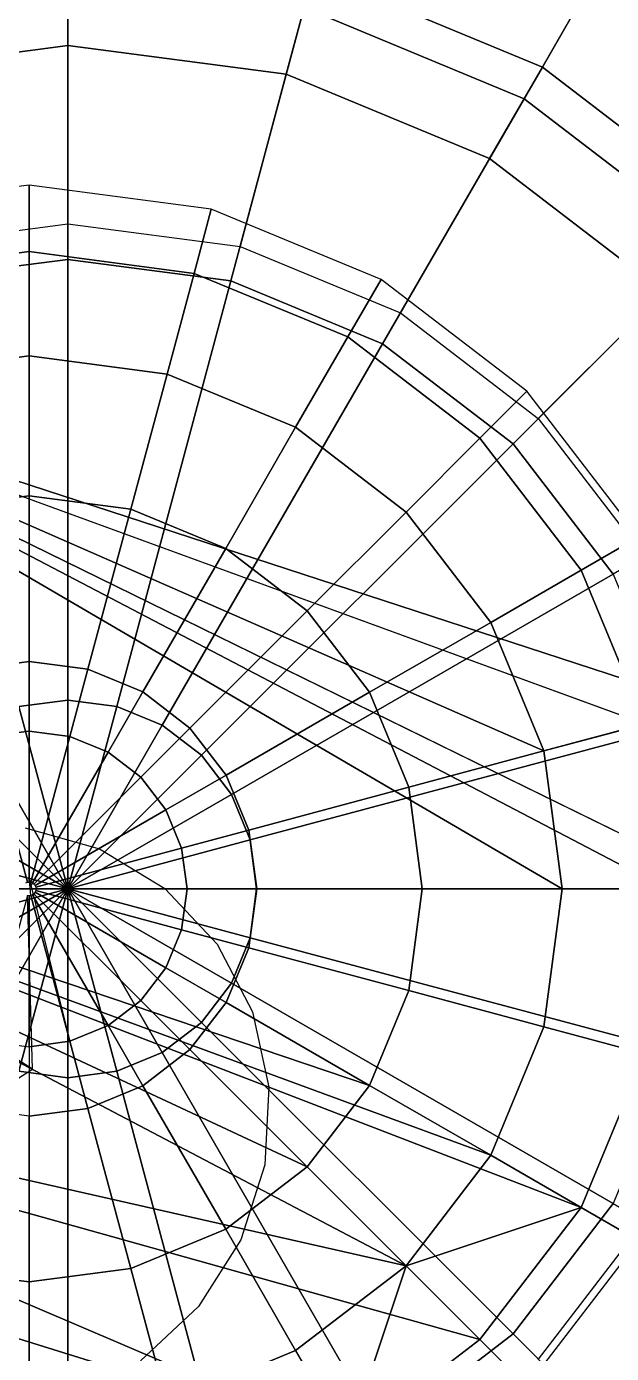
# Model space of a CAD drawing. Header units: metres. Extents: x 0 to 0.292, y 0 to 0.484.
# Drawn here: x 0.13181 to 0.13759, y 0.32272 to 0.33581 of the extents above; entities that cross this region are included whole.
import ezdxf

# ---------------------------------------------------------------- set-up
doc = ezdxf.new("R2010")
doc.units = ezdxf.units.M

msp = doc.modelspace()

# ---------------------------------------------------------------- linework, layer by layer
at = {"layer": '[0020_Red]'}
for p in [(0.131872286918972, 0.327360204307243, 0.210607097084349), (0.131771056361919, 0.327306152223634, 0.21060709708435)]:
    msp.add_line(p, (0.131838493869893, 0.327301673029297, 0.210375738382202), dxfattribs=at)
for points, invisible_edges in [([(0.130210378971728, 0.333377880549812, 0.184547000015061), (0.131838493869892, 0.334249289752247, 0.181316286392855), (0.13004031834392, 0.334012555453153, 0.181316286392855)], 1), ([(0.131838493869892, 0.334249289752247, 0.181316286392855), (0.130210378971728, 0.333377880549812, 0.184547000015061), (0.131838493869893, 0.333592225942514, 0.184547000015061)], 1), ([(0.131838493869893, 0.333592225942514, 0.184547000015061), (0.133636669395868, 0.334012555453152, 0.181316286392855), (0.131838493869892, 0.334249289752247, 0.181316286392855)], 1), ([(0.133636669395868, 0.334012555453152, 0.181316286392855), (0.131838493869893, 0.333592225942514, 0.184547000015061), (0.13346660876806, 0.333377880549811, 0.184547000015061)], 1), ([(0.13346660876806, 0.333377880549811, 0.184547000015061), (0.13531230223137, 0.333318485607129, 0.181316286392855), (0.133636669395868, 0.334012555453152, 0.181316286392855)], 1), ([(0.130476874550157, 0.332383305511122, 0.188460132296929), (0.131838493869893, 0.333592225942514, 0.184547000015061), (0.130210378971728, 0.333377880549812, 0.184547000015061)], 1), ([(0.131838493869893, 0.333592225942514, 0.184547000015061), (0.130476874550157, 0.332383305511122, 0.188460132296929), (0.131838493869895, 0.332562566095329, 0.188460132296929)], 1), ([(0.131838493869895, 0.332562566095329, 0.188460132296929), (0.13346660876806, 0.333377880549811, 0.184547000015061), (0.131838493869893, 0.333592225942514, 0.184547000015061)], 1), ([(0.13346660876806, 0.333377880549811, 0.184547000015061), (0.131838493869895, 0.332562566095329, 0.188460132296929), (0.133200113189631, 0.332383305511121, 0.188460132296929)], 1), ([(0.133200113189631, 0.332383305511121, 0.188460132296929), (0.134983770326501, 0.332749451655994, 0.184547000015061), (0.13346660876806, 0.333377880549811, 0.184547000015061)], 1), ([(0.13531230223137, 0.333318485607129, 0.181316286392855), (0.13346660876806, 0.333377880549811, 0.184547000015061), (0.134983770326501, 0.332749451655994, 0.184547000015061)], 1), ([(0.134983770326501, 0.332749451655994, 0.184547000015061), (0.136751200767777, 0.33221437992718, 0.181316286392855), (0.13531230223137, 0.333318485607129, 0.181316286392855)], 1), ([(0.134983770326501, 0.332749451655994, 0.184547000015061), (0.133200113189631, 0.332383305511121, 0.188460132296929), (0.13446894040291, 0.331857740071073, 0.188460132296929)], 1), ([(0.13446894040291, 0.331857740071073, 0.188460132296929), (0.136286586492244, 0.331749765651644, 0.184547000015061), (0.134983770326501, 0.332749451655994, 0.184547000015061)], 1), ([(0.136751200767777, 0.33221437992718, 0.181316286392855), (0.134983770326501, 0.332749451655994, 0.184547000015061), (0.136286586492244, 0.331749765651644, 0.184547000015061)], 1), ([(0.13083415016735, 0.33104993475545, 0.195424700485694), (0.131838493869895, 0.332562566095329, 0.188460132296929), (0.130476874550157, 0.332383305511122, 0.188460132296929)], 1), ([(0.131838493869895, 0.332562566095329, 0.188460132296929), (0.13083415016735, 0.33104993475545, 0.195424700485694), (0.131838493869893, 0.331182159112326, 0.195424700485694)], 1), ([(0.131838493869893, 0.331182159112326, 0.195424700485694), (0.133200113189631, 0.332383305511121, 0.188460132296929), (0.131838493869895, 0.332562566095329, 0.188460132296929)], 1), ([(0.138786110592846, 0.327301673029292, 0.181316286392855), (0.138518261637245, 0.329109481731198, 0.181321078492139), (0.128295292328969, 0.332444112999612, 0.184547000015061)], 1), ([(0.138518261637245, 0.329109481731198, 0.181321078492139), (0.13791470139041, 0.328929787927459, 0.184547000015061), (0.128295292328969, 0.332444112999612, 0.184547000015061)], 1), ([(0.133200113189631, 0.332383305511121, 0.188460132296929), (0.131838493869893, 0.331182159112326, 0.195424700485694), (0.132842837572436, 0.33104993475545, 0.195424700485694)], 1), ([(0.132842837572436, 0.33104993475545, 0.195424700485694), (0.13446894040291, 0.331857740071073, 0.188460132296929), (0.133200113189631, 0.332383305511121, 0.188460132296929)], 1), ([(0.136286586492244, 0.331749765651644, 0.184547000015061), (0.137855306447729, 0.330775481390768, 0.181316286392855), (0.136751200767777, 0.33221437992718, 0.181316286392855)], 1), ([(0.13446894040291, 0.331857740071073, 0.188460132296929), (0.132842837572436, 0.33104993475545, 0.195424700485694), (0.133778736911409, 0.330662272556231, 0.195424700485694)], 1), ([(0.133778736911409, 0.330662272556231, 0.195424700485694), (0.135558507031983, 0.331021686191385, 0.18846013229693), (0.13446894040291, 0.331857740071073, 0.188460132296929)], 1), ([(0.136286586492244, 0.331749765651644, 0.184547000015061), (0.13446894040291, 0.331857740071073, 0.188460132296929), (0.135558507031983, 0.331021686191385, 0.18846013229693)], 1), ([(0.135558507031983, 0.331021686191385, 0.18846013229693), (0.137286272496592, 0.330446949485902, 0.184547000015061), (0.136286586492244, 0.331749765651644, 0.184547000015061)], 1), ([(0.137855306447729, 0.330775481390768, 0.181316286392855), (0.136286586492244, 0.331749765651644, 0.184547000015061), (0.137286272496592, 0.330446949485902, 0.184547000015061)], 1), ([(0.131257691268001, 0.329469257848727, 0.201603571200644), (0.131838493869893, 0.331182159112326, 0.195424700485694), (0.13083415016735, 0.33104993475545, 0.195424700485694)], 1), ([(0.131838493869893, 0.331182159112326, 0.195424700485694), (0.131257691268001, 0.329469257848727, 0.201603571200644), (0.131838493869893, 0.329545721961871, 0.201603571200644)], 1), ([(0.131838493869893, 0.329545721961871, 0.201603571200644), (0.132842837572436, 0.33104993475545, 0.195424700485694), (0.131838493869893, 0.331182159112326, 0.195424700485694)], 1), ([(0.132842837572436, 0.33104993475545, 0.195424700485694), (0.131838493869893, 0.329545721961871, 0.201603571200644), (0.132419296471787, 0.329469257848727, 0.201603571200644)], 1), ([(0.132419296471787, 0.329469257848727, 0.201603571200644), (0.133778736911409, 0.330662272556231, 0.195424700485694), (0.132842837572436, 0.33104993475545, 0.195424700485694)], 1), ([(0.135558507031983, 0.331021686191385, 0.18846013229693), (0.133778736911409, 0.330662272556231, 0.195424700485694), (0.134582411893503, 0.330045591052906, 0.195424700485694)], 1), ([(0.134582411893503, 0.330045591052906, 0.195424700485694), (0.136394560911673, 0.32993211956231, 0.18846013229693), (0.135558507031983, 0.331021686191385, 0.18846013229693)], 1), ([(0.137286272496592, 0.330446949485902, 0.184547000015061), (0.135558507031983, 0.331021686191385, 0.18846013229693), (0.136394560911673, 0.32993211956231, 0.18846013229693)], 1), ([(0.137286272496592, 0.330446949485902, 0.184547000015061), (0.138549376293749, 0.329099848555266, 0.181316286392855), (0.137855306447729, 0.330775481390768, 0.181316286392855)], 1), ([(0.133778736911409, 0.330662272556231, 0.195424700485694), (0.132419296471787, 0.329469257848727, 0.201603571200644), (0.132960518336182, 0.329245076412241, 0.201603571200644)], 1), ([(0.132960518336182, 0.329245076412241, 0.201603571200644), (0.134582411893503, 0.330045591052906, 0.195424700485694), (0.133778736911409, 0.330662272556231, 0.195424700485694)], 1), ([(0.136394560911673, 0.32993211956231, 0.18846013229693), (0.13791470139041, 0.328929787927459, 0.184547000015061), (0.137286272496592, 0.330446949485902, 0.184547000015061)], 1), ([(0.138549376293749, 0.329099848555266, 0.181316286392855), (0.137286272496592, 0.330446949485902, 0.184547000015061), (0.13791470139041, 0.328929787927459, 0.184547000015061)], 1), ([(0.134582411893503, 0.330045591052906, 0.195424700485694), (0.132960518336182, 0.329245076412241, 0.201603571200644), (0.133425276087431, 0.328888455246835, 0.201603571200645)], 1), ([(0.133425276087431, 0.328888455246835, 0.201603571200645), (0.135199093396831, 0.329241916070808, 0.195424700485694), (0.134582411893503, 0.330045591052906, 0.195424700485694)], 1), ([(0.136394560911673, 0.32993211956231, 0.18846013229693), (0.134582411893503, 0.330045591052906, 0.195424700485694), (0.135199093396831, 0.329241916070808, 0.195424700485694)], 1), ([(0.135199093396831, 0.329241916070808, 0.195424700485694), (0.136920126351721, 0.32866329234903, 0.18846013229693), (0.136394560911673, 0.32993211956231, 0.18846013229693)], 1), ([(0.13791470139041, 0.328929787927459, 0.184547000015061), (0.136394560911673, 0.32993211956231, 0.18846013229693), (0.136920126351721, 0.32866329234903, 0.18846013229693)], 1), ([(0.131435214058182, 0.328806733776271, 0.210847154237657), (0.131838493869893, 0.329545721961871, 0.201603571200644), (0.131257691268001, 0.329469257848727, 0.201603571200644)], 1), ([(0.131838493869893, 0.329545721961871, 0.201603571200644), (0.131435214058182, 0.328806733776271, 0.210847154237657), (0.131838493869893, 0.328859826570709, 0.210847154237657)], 1), ([(0.131838493869893, 0.328859826570709, 0.210847154237657), (0.132419296471787, 0.329469257848727, 0.201603571200644), (0.131838493869893, 0.329545721961871, 0.201603571200644)], 1), ([(0.132419296471787, 0.329469257848727, 0.201603571200644), (0.131838493869893, 0.328859826570709, 0.210847154237657), (0.132241773681606, 0.328806733776271, 0.210847154237657)], 1), ([(0.132241773681606, 0.328806733776271, 0.210847154237657), (0.132960518336182, 0.329245076412241, 0.201603571200644), (0.132419296471787, 0.329469257848727, 0.201603571200644)], 1), ([(0.132960518336182, 0.329245076412241, 0.201603571200644), (0.132241773681606, 0.328806733776271, 0.210847154237657), (0.1326175706406, 0.328651073579157, 0.210847154237657)], 1), ([(0.1326175706406, 0.328651073579157, 0.210847154237657), (0.133425276087431, 0.328888455246835, 0.201603571200645), (0.132960518336182, 0.329245076412241, 0.201603571200644)], 1), ([(0.135199093396831, 0.329241916070808, 0.195424700485694), (0.133425276087431, 0.328888455246835, 0.201603571200645), (0.13378189725284, 0.328423697495581, 0.201603571200645)], 1), ([(0.13378189725284, 0.328423697495581, 0.201603571200645), (0.135586755596049, 0.328306016731837, 0.195424700485694), (0.135199093396831, 0.329241916070808, 0.195424700485694)], 1), ([(0.136920126351721, 0.32866329234903, 0.18846013229693), (0.135199093396831, 0.329241916070808, 0.195424700485694), (0.135586755596049, 0.328306016731837, 0.195424700485694)], 1), ([(0.137099386935927, 0.327301673029292, 0.18846013229693), (0.13791470139041, 0.328929787927459, 0.184547000015061), (0.136920126351721, 0.32866329234903, 0.18846013229693)], 1), ([(0.13791470139041, 0.328929787927459, 0.184547000015061), (0.137099386935927, 0.327301673029292, 0.18846013229693), (0.138129046783115, 0.327301673029291, 0.184547000015061)], 1), ([(0.131821001300506, 0.327366956187005, 0.210607097084349), (0.131838493869893, 0.328859826570709, 0.210847154237657), (0.131435214058182, 0.328806733776271, 0.210847154237657)], 1), ([(0.131435214058182, 0.328806733776271, 0.210847154237657), (0.131804700820817, 0.327360204307245, 0.210607097084349), (0.131821001300506, 0.327366956187005, 0.210607097084349)], 1), ([(0.131838493869893, 0.328859826570709, 0.210847154237657), (0.131821001300506, 0.327366956187005, 0.210607097084349), (0.131838493869893, 0.327369259127453, 0.210607097084349)], 1), ([(0.131855986439281, 0.327366956187005, 0.210607097084349), (0.131838493869893, 0.328859826570709, 0.210847154237657), (0.131838493869893, 0.327369259127453, 0.210607097084349)], 1), ([(0.131838493869893, 0.328859826570709, 0.210847154237657), (0.131855986439281, 0.327366956187005, 0.210607097084349), (0.132241773681606, 0.328806733776271, 0.210847154237657)], 1), ([(0.131872286918972, 0.327360204307243, 0.210607097084349), (0.132241773681606, 0.328806733776271, 0.210847154237657), (0.131855986439281, 0.327366956187005, 0.210607097084349)], 1), ([(0.132241773681606, 0.328806733776271, 0.210847154237657), (0.131872286918972, 0.327360204307243, 0.210607097084349), (0.1326175706406, 0.328651073579157, 0.210847154237657)], 1), ([(0.133425276087431, 0.328888455246835, 0.201603571200645), (0.1326175706406, 0.328651073579157, 0.210847154237657), (0.132940274805155, 0.32840345396456, 0.210847154237658)], 1), ([(0.132940274805155, 0.32840345396456, 0.210847154237658), (0.13378189725284, 0.328423697495581, 0.201603571200645), (0.133425276087431, 0.328888455246835, 0.201603571200645)], 1), ([(0.135718979952925, 0.327301673029293, 0.195424700485694), (0.136920126351721, 0.32866329234903, 0.18846013229693), (0.135586755596049, 0.328306016731837, 0.195424700485694)], 1), ([(0.136920126351721, 0.32866329234903, 0.18846013229693), (0.135718979952925, 0.327301673029293, 0.195424700485694), (0.137099386935927, 0.327301673029292, 0.18846013229693)], 1), ([(0.131886284458216, 0.327349463617617, 0.210607097084349), (0.1326175706406, 0.328651073579157, 0.210847154237657), (0.131872286918972, 0.327360204307243, 0.210607097084349)], 1), ([(0.1326175706406, 0.328651073579157, 0.210847154237657), (0.131886284458216, 0.327349463617617, 0.210607097084349), (0.132940274805155, 0.32840345396456, 0.210847154237658)], 1), ([(0.131897025147843, 0.327335466078372, 0.210607097084349), (0.132940274805155, 0.32840345396456, 0.210847154237658), (0.131886284458216, 0.327349463617617, 0.210607097084349)], 1), ([(0.132940274805155, 0.32840345396456, 0.210847154237658), (0.131897025147843, 0.327335466078372, 0.210607097084349), (0.133187894419755, 0.328080749800001, 0.210847154237658)], 1), ([(0.13378189725284, 0.328423697495581, 0.201603571200645), (0.132940274805155, 0.32840345396456, 0.210847154237658), (0.133187894419755, 0.328080749800001, 0.210847154237658)], 1), ([(0.133187894419755, 0.328080749800001, 0.210847154237658), (0.134006078689326, 0.327882475631187, 0.201603571200645), (0.13378189725284, 0.328423697495581, 0.201603571200645)], 1), ([(0.135586755596049, 0.328306016731837, 0.195424700485694), (0.13378189725284, 0.328423697495581, 0.201603571200645), (0.134006078689326, 0.327882475631187, 0.201603571200645)], 1), ([(0.134082542802464, 0.327301673029305, 0.201603571200644), (0.135586755596049, 0.328306016731837, 0.195424700485694), (0.134006078689326, 0.327882475631187, 0.201603571200645)], 1), ([(0.135586755596049, 0.328306016731837, 0.195424700485694), (0.134082542802464, 0.327301673029305, 0.201603571200644), (0.135718979952925, 0.327301673029293, 0.195424700485694)], 1), ([(0.131903777027603, 0.327319165598683, 0.210607097084349), (0.133187894419755, 0.328080749800001, 0.210847154237658), (0.131897025147843, 0.327335466078372, 0.210607097084349)], 1), ([(0.133187894419755, 0.328080749800001, 0.210847154237658), (0.131903777027603, 0.327319165598683, 0.210607097084349), (0.13334355461687, 0.327704952841006, 0.210847154237658)], 1), ([(0.134006078689326, 0.327882475631187, 0.201603571200645), (0.133187894419755, 0.328080749800001, 0.210847154237658), (0.13334355461687, 0.327704952841006, 0.210847154237658)], 1), ([(0.13334355461687, 0.327704952841006, 0.210847154237658), (0.134082542802464, 0.327301673029305, 0.201603571200644), (0.134006078689326, 0.327882475631187, 0.201603571200645)], 1), ([(0.131906079968047, 0.327301673029299, 0.210607097084349), (0.13334355461687, 0.327704952841006, 0.210847154237658), (0.131903777027603, 0.327319165598683, 0.210607097084349)], 1), ([(0.13334355461687, 0.327704952841006, 0.210847154237658), (0.131906079968047, 0.327301673029299, 0.210607097084349), (0.133396647411299, 0.3273016730293, 0.210847154237657)], 1), ([(0.134082542802464, 0.327301673029305, 0.201603571200644), (0.13334355461687, 0.327704952841006, 0.210847154237658), (0.133396647411299, 0.3273016730293, 0.210847154237657)], 1), ([(0.131838493869889, 0.325743519487887, 0.210847154237658), (0.131821001300506, 0.327236389871584, 0.21060709708435), (0.13143521405818, 0.32579661228232, 0.210847154237658)], 1), ([(0.131821001300506, 0.327236389871584, 0.21060709708435), (0.131838493869889, 0.325743519487887, 0.210847154237658), (0.131838493869889, 0.327234086931144, 0.210607097084349)], 1), ([(0.131838493869889, 0.327234086931144, 0.210607097084349), (0.132241773681605, 0.325796612282319, 0.210847154237658), (0.131855986439279, 0.327236389871583, 0.21060709708435)], 1), ([(0.132241773681605, 0.325796612282319, 0.210847154237658), (0.131838493869889, 0.327234086931144, 0.210607097084349), (0.131838493869889, 0.325743519487887, 0.210847154237658)], 1), ([(0.132241773681605, 0.325796612282319, 0.210847154237658), (0.131872286918965, 0.327243141751358, 0.210607097084349), (0.131855986439279, 0.327236389871583, 0.21060709708435)], 1), ([(0.132617570640596, 0.325952272479438, 0.210847154237657), (0.131886284458211, 0.327253882440975, 0.210607097084349), (0.131872286918965, 0.327243141751358, 0.210607097084349)], 1), ([(0.131872286918965, 0.327243141751358, 0.210607097084349), (0.132241773681605, 0.325796612282319, 0.210847154237658), (0.132617570640596, 0.325952272479438, 0.210847154237657)], 1), ([(0.132940274805152, 0.326199892094035, 0.210847154237657), (0.131897025147837, 0.32726787998022, 0.210607097084349), (0.131886284458211, 0.327253882440975, 0.210607097084349)], 1), ([(0.131886284458211, 0.327253882440975, 0.210607097084349), (0.132617570640596, 0.325952272479438, 0.210847154237657), (0.132940274805152, 0.326199892094035, 0.210847154237657)], 1), ([(0.13318789441975, 0.326522596258589, 0.210847154237657), (0.131903777027598, 0.327284180459913, 0.210607097084349), (0.131897025147837, 0.32726787998022, 0.210607097084349)], 1), ([(0.131897025147837, 0.32726787998022, 0.210607097084349), (0.132940274805152, 0.326199892094035, 0.210847154237657), (0.13318789441975, 0.326522596258589, 0.210847154237657)], 1), ([(0.133343554616862, 0.326898393217595, 0.210847154237657), (0.131906079968047, 0.327301673029299, 0.210607097084349), (0.131903777027598, 0.327284180459913, 0.210607097084349)], 1), ([(0.131903777027598, 0.327284180459913, 0.210607097084349), (0.13318789441975, 0.326522596258589, 0.210847154237657), (0.133343554616862, 0.326898393217595, 0.210847154237657)], 1), ([(0.131906079968047, 0.327301673029299, 0.210607097084349), (0.133343554616862, 0.326898393217595, 0.210847154237657), (0.133396647411299, 0.3273016730293, 0.210847154237657)], 1), ([(0.134082542802464, 0.327301673029305, 0.201603571200644), (0.133343554616862, 0.326898393217595, 0.210847154237657), (0.134006078689327, 0.3267208704274, 0.201603571200645)], 1), ([(0.133343554616862, 0.326898393217595, 0.210847154237657), (0.134082542802464, 0.327301673029305, 0.201603571200644), (0.133396647411299, 0.3273016730293, 0.210847154237657)], 1), ([(0.135718979952925, 0.327301673029293, 0.195424700485694), (0.134006078689327, 0.3267208704274, 0.201603571200645), (0.135586755596048, 0.326297329326749, 0.195424700485694)], 1), ([(0.134006078689327, 0.3267208704274, 0.201603571200645), (0.135718979952925, 0.327301673029293, 0.195424700485694), (0.134082542802464, 0.327301673029305, 0.201603571200644)], 1), ([(0.137099386935927, 0.327301673029292, 0.18846013229693), (0.135586755596048, 0.326297329326749, 0.195424700485694), (0.136920126351721, 0.325940053709555, 0.18846013229693)], 1), ([(0.135586755596048, 0.326297329326749, 0.195424700485694), (0.137099386935927, 0.327301673029292, 0.18846013229693), (0.135718979952925, 0.327301673029293, 0.195424700485694)], 1), ([(0.138129046783115, 0.327301673029291, 0.184547000015061), (0.136920126351721, 0.325940053709555, 0.18846013229693), (0.13791470139041, 0.325673558131126, 0.184547000015061)], 1), ([(0.136920126351721, 0.325940053709555, 0.18846013229693), (0.138129046783115, 0.327301673029291, 0.184547000015061), (0.137099386935927, 0.327301673029292, 0.18846013229693)], 1), ([(0.13318789441975, 0.326522596258589, 0.210847154237657), (0.134006078689327, 0.3267208704274, 0.201603571200645), (0.133343554616862, 0.326898393217595, 0.210847154237657)], 1), ([(0.134006078689327, 0.3267208704274, 0.201603571200645), (0.13318789441975, 0.326522596258589, 0.210847154237657), (0.13378189725284, 0.326179648563003, 0.201603571200645)], 1), ([(0.13378189725284, 0.326179648563003, 0.201603571200645), (0.135586755596048, 0.326297329326749, 0.195424700485694), (0.134006078689327, 0.3267208704274, 0.201603571200645)], 1), ([(0.132940274805152, 0.326199892094035, 0.210847154237657), (0.13378189725284, 0.326179648563003, 0.201603571200645), (0.13318789441975, 0.326522596258589, 0.210847154237657)], 1), ([(0.135586755596048, 0.326297329326749, 0.195424700485694), (0.13378189725284, 0.326179648563003, 0.201603571200645), (0.135199093396829, 0.325361429987777, 0.195424700485694)], 1), ([(0.135199093396829, 0.325361429987777, 0.195424700485694), (0.136920126351721, 0.325940053709555, 0.18846013229693), (0.135586755596048, 0.326297329326749, 0.195424700485694)], 1), ([(0.132960518336185, 0.325358269646347, 0.201603571200645), (0.132940274805152, 0.326199892094035, 0.210847154237657), (0.132617570640596, 0.325952272479438, 0.210847154237657)], 1), ([(0.132940274805152, 0.326199892094035, 0.210847154237657), (0.132960518336185, 0.325358269646347, 0.201603571200645), (0.133425276087435, 0.325714890811755, 0.201603571200645)], 1), ([(0.13378189725284, 0.326179648563003, 0.201603571200645), (0.132940274805152, 0.326199892094035, 0.210847154237657), (0.133425276087435, 0.325714890811755, 0.201603571200645)], 1), ([(0.133425276087435, 0.325714890811755, 0.201603571200645), (0.135199093396829, 0.325361429987777, 0.195424700485694), (0.13378189725284, 0.326179648563003, 0.201603571200645)], 1), ([(0.132241773681605, 0.325796612282319, 0.210847154237658), (0.132960518336185, 0.325358269646347, 0.201603571200645), (0.132617570640596, 0.325952272479438, 0.210847154237657)], 1), ([(0.136920126351721, 0.325940053709555, 0.18846013229693), (0.135199093396829, 0.325361429987777, 0.195424700485694), (0.136394560911673, 0.324671226496275, 0.18846013229693)], 1), ([(0.136394560911673, 0.324671226496275, 0.18846013229693), (0.13791470139041, 0.325673558131126, 0.184547000015061), (0.136920126351721, 0.325940053709555, 0.18846013229693)], 1), ([(0.132241773681605, 0.325796612282319, 0.210847154237658), (0.131838493869889, 0.32505762409672, 0.201603571200645), (0.132419296471778, 0.325134088209862, 0.201603571200645)], 1), ([(0.131838493869889, 0.32505762409672, 0.201603571200645), (0.132241773681605, 0.325796612282319, 0.210847154237658), (0.131838493869889, 0.325743519487887, 0.210847154237658)], 1), ([(0.132960518336185, 0.325358269646347, 0.201603571200645), (0.132241773681605, 0.325796612282319, 0.210847154237658), (0.132419296471778, 0.325134088209862, 0.201603571200645)], 1), ([(0.13377873691141, 0.323941073502358, 0.195424700485695), (0.133425276087435, 0.325714890811755, 0.201603571200645), (0.132960518336185, 0.325358269646347, 0.201603571200645)], 1), ([(0.133425276087435, 0.325714890811755, 0.201603571200645), (0.13377873691141, 0.323941073502358, 0.195424700485695), (0.134582411893505, 0.324557755005684, 0.195424700485694)], 1), ([(0.135199093396829, 0.325361429987777, 0.195424700485694), (0.133425276087435, 0.325714890811755, 0.201603571200645), (0.134582411893505, 0.324557755005684, 0.195424700485694)], 1), ([(0.13791470139041, 0.325673558131126, 0.184547000015061), (0.136394560911673, 0.324671226496275, 0.18846013229693), (0.137286272496591, 0.324156396572682, 0.184547000015061)], 1), ([(0.137286272496591, 0.324156396572682, 0.184547000015061), (0.138549376293752, 0.32550349750332, 0.181316286392855), (0.13791470139041, 0.325673558131126, 0.184547000015061)], 1), ([(0.138549376293752, 0.32550349750332, 0.181316286392855), (0.137286272496591, 0.324156396572682, 0.184547000015061), (0.137855306447729, 0.323827864667815, 0.181316286392855)], 1), ([(0.132842837572436, 0.323553411303138, 0.195424700485695), (0.132960518336185, 0.325358269646347, 0.201603571200645), (0.132419296471778, 0.325134088209862, 0.201603571200645)], 1), ([(0.132960518336185, 0.325358269646347, 0.201603571200645), (0.132842837572436, 0.323553411303138, 0.195424700485695), (0.13377873691141, 0.323941073502358, 0.195424700485695)], 1), ([(0.134582411893505, 0.324557755005684, 0.195424700485694), (0.136394560911673, 0.324671226496275, 0.18846013229693), (0.135199093396829, 0.325361429987777, 0.195424700485694)], 1), ([(0.130834150167349, 0.323553411303138, 0.195424700485695), (0.131838493869889, 0.32505762409672, 0.201603571200645), (0.131257691268001, 0.325134088209864, 0.201603571200645)], 1), ([(0.131838493869889, 0.32505762409672, 0.201603571200645), (0.132842837572436, 0.323553411303138, 0.195424700485695), (0.132419296471778, 0.325134088209862, 0.201603571200645)], 1), ([(0.131838493869889, 0.32505762409672, 0.201603571200645), (0.130834150167349, 0.323553411303138, 0.195424700485695), (0.131838493869887, 0.323421186946274, 0.195424700485694)], 1), ([(0.132842837572436, 0.323553411303138, 0.195424700485695), (0.131838493869889, 0.32505762409672, 0.201603571200645), (0.131838493869887, 0.323421186946274, 0.195424700485694)], 1), ([(0.134985791400366, 0.321401342160039, 0.181316286392856), (0.134983770326504, 0.321853894402598, 0.184547000015062), (0.125412078139562, 0.324816734153757, 0.181316286392856)], 13), ([(0.125412078139562, 0.324816734153757, 0.181316286392856), (0.126341403408428, 0.32448520029679, 0.181316286392855), (0.134985791400366, 0.321401342160039, 0.181316286392856)], 12), ([(0.125412078139562, 0.324816734153757, 0.181316286392856), (0.133122726336242, 0.320854863832825, 0.181316286392856), (0.126418213868477, 0.324299763442405, 0.181316286392855)], 1), ([(0.133122726336242, 0.320854863832825, 0.181316286392856), (0.125412078139562, 0.324816734153757, 0.181316286392856), (0.134983770326504, 0.321853894402598, 0.184547000015062)], 13), ([(0.136394560911673, 0.324671226496275, 0.18846013229693), (0.134582411893505, 0.324557755005684, 0.195424700485694), (0.135558507031984, 0.323581659867204, 0.18846013229693)], 1), ([(0.134468940402913, 0.322745605987516, 0.18846013229693), (0.134582411893505, 0.324557755005684, 0.195424700485694), (0.13377873691141, 0.323941073502358, 0.195424700485695)], 1), ([(0.134582411893505, 0.324557755005684, 0.195424700485694), (0.134468940402913, 0.322745605987516, 0.18846013229693), (0.135558507031984, 0.323581659867204, 0.18846013229693)], 1), ([(0.136286586492244, 0.322853580406944, 0.184547000015061), (0.137855306447729, 0.323827864667815, 0.181316286392855), (0.137286272496591, 0.324156396572682, 0.184547000015061)], 1), ([(0.13320011318963, 0.322220040547465, 0.18846013229693), (0.13377873691141, 0.323941073502358, 0.195424700485695), (0.132842837572436, 0.323553411303138, 0.195424700485695)], 1), ([(0.13377873691141, 0.323941073502358, 0.195424700485695), (0.13320011318963, 0.322220040547465, 0.18846013229693), (0.134468940402913, 0.322745605987516, 0.18846013229693)], 1), ([(0.137855306447729, 0.323827864667815, 0.181316286392855), (0.136286586492244, 0.322853580406944, 0.184547000015061), (0.13675120076778, 0.322388966131408, 0.181316286392855)], 1), ([(0.130476874550157, 0.322220040547467, 0.18846013229693), (0.131838493869887, 0.323421186946274, 0.195424700485694), (0.130834150167349, 0.323553411303138, 0.195424700485695)], 1), ([(0.131838493869887, 0.323421186946274, 0.195424700485694), (0.13320011318963, 0.322220040547465, 0.18846013229693), (0.132842837572436, 0.323553411303138, 0.195424700485695)], 1), ([(0.131838493869887, 0.323421186946274, 0.195424700485694), (0.130476874550157, 0.322220040547467, 0.18846013229693), (0.131838493869893, 0.322040779963268, 0.18846013229693)], 1), ([(0.13320011318963, 0.322220040547465, 0.18846013229693), (0.131838493869887, 0.323421186946274, 0.195424700485694), (0.131838493869893, 0.322040779963268, 0.18846013229693)], 1), ([(0.135312302231371, 0.321284860451458, 0.181316286392856), (0.136286586492244, 0.322853580406944, 0.184547000015061), (0.134983770326504, 0.321853894402598, 0.184547000015062)], 1), ([(0.136286586492244, 0.322853580406944, 0.184547000015061), (0.135312302231371, 0.321284860451458, 0.181316286392856), (0.13675120076778, 0.322388966131408, 0.181316286392855)], 1), ([(0.133466608768058, 0.321225465508779, 0.184547000015062), (0.134468940402913, 0.322745605987516, 0.18846013229693), (0.13320011318963, 0.322220040547465, 0.18846013229693)], 1), ([(0.134468940402913, 0.322745605987516, 0.18846013229693), (0.133466608768058, 0.321225465508779, 0.184547000015062), (0.134983770326504, 0.321853894402598, 0.184547000015062)], 1)]:
    msp.add_3dface(points, dxfattribs=dict(at, invisible_edges=invisible_edges))
for points in [[(0.137099386935927, 0.327301673029292, 0.18846013229693), (0.138129046783115, 0.327301673029291, 0.184547000015061), (0.128295292328969, 0.332444112999612, 0.184547000015061)], [(0.137099386935927, 0.327301673029292, 0.18846013229693), (0.128295292328969, 0.332444112999612, 0.184547000015061), (0.136920126351721, 0.32866329234903, 0.18846013229693)], [(0.136920126351721, 0.32866329234903, 0.18846013229693), (0.128295292328969, 0.332444112999612, 0.184547000015061), (0.13791470139041, 0.328929787927459, 0.184547000015061)], [(0.138129046783115, 0.327301673029291, 0.184547000015061), (0.138786110592846, 0.327301673029292, 0.181316286392855), (0.128295292328969, 0.332444112999612, 0.184547000015061)], [(0.134582411893505, 0.324557755005684, 0.195424700485694), (0.135558507031984, 0.323581659867204, 0.18846013229693), (0.126700786347695, 0.32823736013057, 0.18846013229693)], [(0.135199093396829, 0.325361429987777, 0.195424700485694), (0.134582411893505, 0.324557755005684, 0.195424700485694), (0.126700786347695, 0.32823736013057, 0.18846013229693)], [(0.135199093396829, 0.325361429987777, 0.195424700485694), (0.126700786347695, 0.32823736013057, 0.18846013229693), (0.136394560911673, 0.324671226496275, 0.18846013229693)], [(0.135558507031984, 0.323581659867204, 0.18846013229693), (0.137286272496591, 0.324156396572682, 0.184547000015061), (0.126700786347695, 0.32823736013057, 0.18846013229693)], [(0.126700786347695, 0.32823736013057, 0.18846013229693), (0.137286272496591, 0.324156396572682, 0.184547000015061), (0.136394560911673, 0.324671226496275, 0.18846013229693)], [(0.13184076633513, 0.327388732484465, 0.210826907230328), (0.132241773681605, 0.325796612282319, 0.210847154237658), (0.131855986439279, 0.327236389871583, 0.21060709708435)], [(0.131821001300506, 0.327236389871584, 0.21060709708435), (0.13143521405818, 0.32579661228232, 0.210847154237658), (0.131871854373912, 0.325520949204713, 0.21407403628153)], [(0.135558507031984, 0.323581659867204, 0.18846013229693), (0.125745573919354, 0.325800501640204, 0.184547000015062), (0.136286586492244, 0.322853580406944, 0.184547000015061)], [(0.135558507031984, 0.323581659867204, 0.18846013229693), (0.134983770326504, 0.321853894402598, 0.184547000015062), (0.125745573919354, 0.325800501640204, 0.184547000015062)], [(0.136286586492244, 0.322853580406944, 0.184547000015061), (0.125745573919354, 0.325800501640204, 0.184547000015062), (0.134983770326504, 0.321853894402598, 0.184547000015062)], [(0.13143521405818, 0.32579661228232, 0.210847154237658), (0.131257691268001, 0.325134088209864, 0.201603571200645), (0.131871854373912, 0.325520949204713, 0.21407403628153)], [(0.136394560911673, 0.324671226496275, 0.18846013229693), (0.135558507031984, 0.323581659867204, 0.18846013229693), (0.137286272496591, 0.324156396572682, 0.184547000015061)], [(0.137286272496591, 0.324156396572682, 0.184547000015061), (0.135558507031984, 0.323581659867204, 0.18846013229693), (0.136286586492244, 0.322853580406944, 0.184547000015061)], [(0.134468940402913, 0.322745605987516, 0.18846013229693), (0.134983770326504, 0.321853894402598, 0.184547000015062), (0.135558507031984, 0.323581659867204, 0.18846013229693)], [(0.135558507031984, 0.323581659867204, 0.18846013229693), (0.134983770326504, 0.321853894402598, 0.184547000015062), (0.136286586492244, 0.322853580406944, 0.184547000015061)]]:
    msp.add_3dface(points, dxfattribs=at)
at = {"layer": '[0025_Coral]', "invisible_edges": 1}
for points in [[(0.134929690886592, 0.337412420613106, 0.207417111615209), (0.136723624131035, 0.33510127083796, 0.218264258952109), (0.134551500265976, 0.336000994002022, 0.218264258952109)], [(0.136723624131035, 0.33510127083796, 0.218264258952109), (0.134929690886592, 0.337412420613106, 0.207417111615209), (0.137454232306461, 0.336366721318222, 0.207417111615209)], [(0.130065655203812, 0.335343753743437, 0.185257072911529), (0.132220524236631, 0.336669632231991, 0.189526412027262), (0.129795917981231, 0.336350426762802, 0.189526412027262)], [(0.132220524236631, 0.336669632231991, 0.189526412027262), (0.130065655203812, 0.335343753743437, 0.185257072911529), (0.132220524236633, 0.335627447633582, 0.185257072911529)], [(0.132220524236633, 0.335627447633582, 0.185257072911529), (0.134645130492036, 0.336350426762801, 0.189526412027262), (0.132220524236631, 0.336669632231991, 0.189526412027262)], [(0.139786071279127, 0.334867220071792, 0.199486318371171), (0.137454232306461, 0.336366721318222, 0.207417111615209), (0.137570173853769, 0.336567537968862, 0.19948631837117)], [(0.139724969830901, 0.334806118623563, 0.194541081489696), (0.137570173853769, 0.336567537968862, 0.19948631837117), (0.137526968605386, 0.336492704283512, 0.194541081489695)], [(0.137570173853769, 0.336567537968862, 0.19948631837117), (0.139724969830901, 0.334806118623563, 0.194541081489696), (0.139786071279127, 0.334867220071792, 0.199486318371171)], [(0.137526968605386, 0.336492704283512, 0.194541081489695), (0.134645130492036, 0.336350426762801, 0.189526412027262), (0.136904503837981, 0.335414563680446, 0.189526412027262)], [(0.138844671714738, 0.3339258205074, 0.189526412027262), (0.137526968605386, 0.336492704283512, 0.194541081489695), (0.136904503837981, 0.335414563680446, 0.189526412027262)], [(0.137526968605386, 0.336492704283512, 0.194541081489695), (0.138844671714738, 0.3339258205074, 0.189526412027262), (0.139724969830901, 0.334806118623563, 0.194541081489696)], [(0.132220524236633, 0.333515903174507, 0.227914439164043), (0.129889548207291, 0.336000994002022, 0.218264258952109), (0.132220524236634, 0.336307872818101, 0.218264258952109)], [(0.134645130492036, 0.336350426762801, 0.189526412027262), (0.132220524236633, 0.335627447633582, 0.185257072911529), (0.134375393269455, 0.335343753743437, 0.185257072911529)], [(0.133828885348865, 0.333304158417059, 0.227914439164043), (0.132220524236634, 0.336307872818101, 0.218264258952109), (0.134551500265976, 0.336000994002022, 0.218264258952109)], [(0.132220524236634, 0.336307872818101, 0.218264258952109), (0.133828885348865, 0.333304158417059, 0.227914439164043), (0.132220524236633, 0.333515903174507, 0.227914439164043)], [(0.134375393269455, 0.335343753743437, 0.185257072911529), (0.136904503837981, 0.335414563680446, 0.189526412027262), (0.134645130492036, 0.336350426762801, 0.189526412027262)], [(0.139622105170486, 0.334703253963149, 0.207417111615209), (0.136723624131035, 0.33510127083796, 0.218264258952109), (0.137454232306461, 0.336366721318222, 0.207417111615209)], [(0.137454232306461, 0.336366721318222, 0.207417111615209), (0.139786071279127, 0.334867220071792, 0.199486318371171), (0.139622105170486, 0.334703253963149, 0.207417111615209)], [(0.129889548207291, 0.336000994002022, 0.218264258952109), (0.132220524236633, 0.333515903174507, 0.227914439164043), (0.130612163124402, 0.333304158417059, 0.227914439164043)], [(0.134551500265976, 0.336000994002022, 0.218264258952109), (0.135327639309238, 0.332683354200012, 0.227914439164043), (0.133828885348865, 0.333304158417059, 0.227914439164043)], [(0.135327639309238, 0.332683354200012, 0.227914439164043), (0.134551500265976, 0.336000994002022, 0.218264258952109), (0.136723624131035, 0.33510127083796, 0.218264258952109)], [(0.130521225445379, 0.333643542455493, 0.181316286392855), (0.132220524236633, 0.335627447633582, 0.185257072911529), (0.130065655203812, 0.335343753743437, 0.185257072911529)], [(0.132220524236633, 0.335627447633582, 0.185257072911529), (0.130521225445379, 0.333643542455493, 0.181316286392855), (0.132220524236631, 0.333867259385508, 0.181316286392855)], [(0.132220524236631, 0.333867259385508, 0.181316286392855), (0.134375393269455, 0.335343753743437, 0.185257072911529), (0.132220524236633, 0.335627447633582, 0.185257072911529)], [(0.134375393269455, 0.335343753743437, 0.185257072911529), (0.132220524236631, 0.333867259385508, 0.181316286392855), (0.133919823027885, 0.333643542455492, 0.181316286392855)], [(0.133919823027885, 0.333643542455492, 0.181316286392855), (0.136383411538777, 0.33451200534279, 0.185257072911529), (0.134375393269455, 0.335343753743437, 0.185257072911529)], [(0.136904503837981, 0.335414563680446, 0.189526412027262), (0.134375393269455, 0.335343753743437, 0.185257072911529), (0.136383411538777, 0.33451200534279, 0.185257072911529)], [(0.138107735917956, 0.333188884710617, 0.18525707291153), (0.136904503837981, 0.335414563680446, 0.189526412027262), (0.136383411538777, 0.33451200534279, 0.185257072911529)], [(0.136904503837981, 0.335414563680446, 0.189526412027262), (0.138107735917956, 0.333188884710617, 0.18525707291153), (0.138844671714738, 0.3339258205074, 0.189526412027262)], [(0.138588869180017, 0.333670017972682, 0.218264258952109), (0.135327639309238, 0.332683354200012, 0.227914439164043), (0.136723624131035, 0.33510127083796, 0.218264258952109)], [(0.136723624131035, 0.33510127083796, 0.218264258952109), (0.139622105170486, 0.334703253963149, 0.207417111615209), (0.138588869180017, 0.333670017972682, 0.218264258952109)], [(0.136383411538777, 0.33451200534279, 0.185257072911529), (0.133919823027885, 0.333643542455492, 0.181316286392855), (0.135503317414738, 0.332987637604516, 0.181316286392855)], [(0.136863094871577, 0.331944243664238, 0.181316286392855), (0.136383411538777, 0.33451200534279, 0.185257072911529), (0.135503317414738, 0.332987637604516, 0.181316286392855)], [(0.136383411538777, 0.33451200534279, 0.185257072911529), (0.136863094871577, 0.331944243664238, 0.181316286392855), (0.138107735917956, 0.333188884710617, 0.18525707291153)], [(0.135327639309238, 0.332683354200012, 0.227914439164043), (0.138588869180017, 0.333670017972682, 0.218264258952109), (0.136614648512165, 0.331695797304829, 0.227914439164044)], [(0.1400201220453, 0.331804772923695, 0.218264258952109), (0.136614648512165, 0.331695797304829, 0.227914439164044), (0.138588869180017, 0.333670017972682, 0.218264258952109)], [(0.132220524236631, 0.329165909251657, 0.236056311225436), (0.130612163124402, 0.333304158417059, 0.227914439164043), (0.132220524236633, 0.333515903174507, 0.227914439164043)], [(0.13270302407555, 0.329102386942778, 0.236056311225436), (0.132220524236633, 0.333515903174507, 0.227914439164043), (0.133828885348865, 0.333304158417059, 0.227914439164043)], [(0.132220524236633, 0.333515903174507, 0.227914439164043), (0.13270302407555, 0.329102386942778, 0.236056311225436), (0.132220524236631, 0.329165909251657, 0.236056311225436)], [(0.130612163124402, 0.333304158417059, 0.227914439164043), (0.132220524236631, 0.329165909251657, 0.236056311225436), (0.131738024397715, 0.329102386942779, 0.236056311225436)], [(0.133828885348865, 0.333304158417059, 0.227914439164043), (0.13315264234781, 0.328916148956517, 0.236056311225436), (0.13270302407555, 0.329102386942778, 0.236056311225436)], [(0.13315264234781, 0.328916148956517, 0.236056311225436), (0.133828885348865, 0.333304158417059, 0.227914439164043), (0.135327639309238, 0.332683354200012, 0.227914439164043)], [(0.136863094871577, 0.331944243664238, 0.181316286392855), (0.139430856550132, 0.331464560331436, 0.18525707291153), (0.138107735917956, 0.333188884710617, 0.18525707291153)], [(0.135327639309238, 0.332683354200012, 0.227914439164043), (0.133538738311197, 0.328619887103861, 0.236056311225437), (0.13315264234781, 0.328916148956517, 0.236056311225436)], [(0.133538738311197, 0.328619887103861, 0.236056311225437), (0.135327639309238, 0.332683354200012, 0.227914439164043), (0.136614648512165, 0.331695797304829, 0.227914439164044)], [(0.139430856550132, 0.331464560331436, 0.18525707291153), (0.136863094871577, 0.331944243664238, 0.181316286392855), (0.137906488811856, 0.330584466207399, 0.181316286392855)], [(0.136614648512165, 0.331695797304829, 0.227914439164044), (0.1400201220453, 0.331804772923695, 0.218264258952109), (0.13760220540735, 0.330408788101899, 0.227914439164044)], [(0.136614648512165, 0.331695797304829, 0.227914439164044), (0.133835000163853, 0.328233791140476, 0.236056311225437), (0.133538738311197, 0.328619887103861, 0.236056311225437)], [(0.133835000163853, 0.328233791140476, 0.236056311225437), (0.136614648512165, 0.331695797304829, 0.227914439164044), (0.13760220540735, 0.330408788101899, 0.227914439164044)], [(0.138223009624397, 0.328910034141524, 0.227914439164044), (0.133835000163853, 0.328233791140476, 0.236056311225437), (0.13760220540735, 0.330408788101899, 0.227914439164044)], [(0.133835000163853, 0.328233791140476, 0.236056311225437), (0.138223009624397, 0.328910034141524, 0.227914439164044), (0.134021238150117, 0.32778417286821, 0.236056311225437)], [(0.138434754381844, 0.327301673029293, 0.227914439164044), (0.134021238150117, 0.32778417286821, 0.236056311225437), (0.138223009624397, 0.328910034141524, 0.227914439164044)], [(0.134021238150117, 0.32778417286821, 0.236056311225437), (0.138434754381844, 0.327301673029293, 0.227914439164044), (0.134084760458996, 0.327301673029291, 0.236056311225437)], [(0.134021238150117, 0.326819173190375, 0.236056311225437), (0.138434754381844, 0.327301673029293, 0.227914439164044), (0.138223009624397, 0.325693311917061, 0.227914439164044)], [(0.138434754381844, 0.327301673029293, 0.227914439164044), (0.134021238150117, 0.326819173190375, 0.236056311225437), (0.134084760458996, 0.327301673029291, 0.236056311225437)], [(0.138223009624397, 0.325693311917061, 0.227914439164044), (0.133835000163853, 0.326369554918112, 0.236056311225437), (0.134021238150117, 0.326819173190375, 0.236056311225437)], [(0.133835000163853, 0.326369554918112, 0.236056311225437), (0.136614648512168, 0.322907548753763, 0.227914439164044), (0.133538738311201, 0.325983458954731, 0.236056311225437)], [(0.136614648512168, 0.322907548753763, 0.227914439164044), (0.133835000163853, 0.326369554918112, 0.236056311225437), (0.13760220540735, 0.324194557956687, 0.227914439164044)], [(0.133835000163853, 0.326369554918112, 0.236056311225437), (0.138223009624397, 0.325693311917061, 0.227914439164044), (0.13760220540735, 0.324194557956687, 0.227914439164044)], [(0.133538738311201, 0.325983458954731, 0.236056311225437), (0.135327639309241, 0.321919991858581, 0.227914439164044), (0.133152642347816, 0.325687197102076, 0.236056311225437)], [(0.135327639309241, 0.321919991858581, 0.227914439164044), (0.133538738311201, 0.325983458954731, 0.236056311225437), (0.136614648512168, 0.322907548753763, 0.227914439164044)], [(0.135327639309241, 0.321919991858581, 0.227914439164044), (0.13270302407555, 0.325500959115812, 0.236056311225437), (0.133152642347816, 0.325687197102076, 0.236056311225437)], [(0.131738024397715, 0.325500959115809, 0.236056311225437), (0.132220524236633, 0.321087442884084, 0.227914439164044), (0.130612163124402, 0.321299187641534, 0.227914439164044)], [(0.132220524236633, 0.321087442884084, 0.227914439164044), (0.131738024397715, 0.325500959115809, 0.236056311225437), (0.132220524236634, 0.325437436806934, 0.236056311225437)], [(0.133828885348862, 0.321299187641531, 0.227914439164044), (0.132220524236634, 0.325437436806934, 0.236056311225437), (0.13270302407555, 0.325500959115812, 0.236056311225437)], [(0.132220524236634, 0.325437436806934, 0.236056311225437), (0.133828885348862, 0.321299187641531, 0.227914439164044), (0.132220524236633, 0.321087442884084, 0.227914439164044)], [(0.13270302407555, 0.325500959115812, 0.236056311225437), (0.135327639309241, 0.321919991858581, 0.227914439164044), (0.133828885348862, 0.321299187641531, 0.227914439164044)], [(0.140020122045299, 0.322798573134887, 0.218264258952109), (0.136614648512168, 0.322907548753763, 0.227914439164044), (0.13760220540735, 0.324194557956687, 0.227914439164044)], [(0.136863094871577, 0.32265910239435, 0.181316286392855), (0.139430856550129, 0.323138785727147, 0.18525707291153), (0.137906488811853, 0.324018879851186, 0.181316286392855)], [(0.139430856550129, 0.323138785727147, 0.18525707291153), (0.136863094871577, 0.32265910239435, 0.181316286392855), (0.138107735917957, 0.321414461347971, 0.18525707291153)], [(0.136614648512168, 0.322907548753763, 0.227914439164044), (0.136723624131041, 0.319502075220628, 0.21826425895211), (0.135327639309241, 0.321919991858581, 0.227914439164044)], [(0.136723624131041, 0.319502075220628, 0.21826425895211), (0.136614648512168, 0.322907548753763, 0.227914439164044), (0.138588869180022, 0.320933328085906, 0.218264258952109)], [(0.136614648512168, 0.322907548753763, 0.227914439164044), (0.140020122045299, 0.322798573134887, 0.218264258952109), (0.138588869180022, 0.320933328085906, 0.218264258952109)]]:
    msp.add_3dface(points, dxfattribs=at)
at = {"layer": '[0025_Coral]'}
for points in [[(0.132220524236633, 0.327301673029297, 0.239957611690405), (0.131288406125454, 0.328916148956518, 0.236056311225436), (0.131738024397715, 0.329102386942779, 0.236056311225436)], [(0.132220524236633, 0.327301673029297, 0.239957611690405), (0.131738024397715, 0.329102386942779, 0.236056311225436), (0.132220524236631, 0.329165909251657, 0.236056311225436)], [(0.132220524236633, 0.327301673029297, 0.239957611690405), (0.132220524236631, 0.329165909251657, 0.236056311225436), (0.13270302407555, 0.329102386942778, 0.236056311225436)], [(0.132220524236633, 0.327301673029297, 0.239957611690405), (0.13270302407555, 0.329102386942778, 0.236056311225436), (0.13315264234781, 0.328916148956517, 0.236056311225436)], [(0.132220524236633, 0.327301673029297, 0.239957611690405), (0.130902310162068, 0.328619887103864, 0.236056311225437), (0.131288406125454, 0.328916148956518, 0.236056311225436)], [(0.132220524236633, 0.327301673029297, 0.239957611690405), (0.13315264234781, 0.328916148956517, 0.236056311225436), (0.133538738311197, 0.328619887103861, 0.236056311225437)], [(0.130902310162068, 0.328619887103864, 0.236056311225437), (0.132220524236633, 0.327301673029297, 0.239957611690405), (0.13060604830941, 0.328233791140474, 0.236056311225437)], [(0.133538738311197, 0.328619887103861, 0.236056311225437), (0.133835000163853, 0.328233791140476, 0.236056311225437), (0.132220524236633, 0.327301673029297, 0.239957611690405)], [(0.13060604830941, 0.328233791140474, 0.236056311225437), (0.132220524236633, 0.327301673029297, 0.239957611690405), (0.130419810323147, 0.32778417286821, 0.236056311225437)], [(0.133835000163853, 0.328233791140476, 0.236056311225437), (0.134021238150117, 0.32778417286821, 0.236056311225437), (0.132220524236633, 0.327301673029297, 0.239957611690405)], [(0.130419810323147, 0.32778417286821, 0.236056311225437), (0.132220524236633, 0.327301673029297, 0.239957611690405), (0.130356288014267, 0.327301673029294, 0.236056311225437)], [(0.134021238150117, 0.32778417286821, 0.236056311225437), (0.134084760458996, 0.327301673029291, 0.236056311225437), (0.132220524236633, 0.327301673029297, 0.239957611690405)], [(0.132220524236633, 0.327301673029297, 0.239957611690405), (0.130419810323147, 0.326819173190375, 0.236056311225437), (0.130356288014267, 0.327301673029294, 0.236056311225437)], [(0.132220524236633, 0.327301673029297, 0.239957611690405), (0.13060604830941, 0.326369554918108, 0.236056311225437), (0.130419810323147, 0.326819173190375, 0.236056311225437)], [(0.132220524236633, 0.327301673029297, 0.239957611690405), (0.13090231016206, 0.32598345895473, 0.236056311225437), (0.13060604830941, 0.326369554918108, 0.236056311225437)], [(0.132220524236633, 0.327301673029297, 0.239957611690405), (0.131288406125446, 0.325687197102073, 0.236056311225437), (0.13090231016206, 0.32598345895473, 0.236056311225437)], [(0.132220524236633, 0.327301673029297, 0.239957611690405), (0.131738024397715, 0.325500959115809, 0.236056311225437), (0.131288406125446, 0.325687197102073, 0.236056311225437)], [(0.132220524236633, 0.327301673029297, 0.239957611690405), (0.132220524236634, 0.325437436806934, 0.236056311225437), (0.131738024397715, 0.325500959115809, 0.236056311225437)], [(0.132220524236633, 0.327301673029297, 0.239957611690405), (0.133152642347816, 0.325687197102076, 0.236056311225437), (0.13270302407555, 0.325500959115812, 0.236056311225437)], [(0.132220524236633, 0.327301673029297, 0.239957611690405), (0.133538738311201, 0.325983458954731, 0.236056311225437), (0.133152642347816, 0.325687197102076, 0.236056311225437)], [(0.132220524236633, 0.327301673029297, 0.239957611690405), (0.13270302407555, 0.325500959115812, 0.236056311225437), (0.132220524236634, 0.325437436806934, 0.236056311225437)], [(0.132220524236633, 0.327301673029297, 0.239957611690405), (0.133835000163853, 0.326369554918112, 0.236056311225437), (0.133538738311201, 0.325983458954731, 0.236056311225437)], [(0.132220524236633, 0.327301673029297, 0.239957611690405), (0.134021238150117, 0.326819173190375, 0.236056311225437), (0.133835000163853, 0.326369554918112, 0.236056311225437)], [(0.132220524236633, 0.327301673029297, 0.239957611690405), (0.134084760458996, 0.327301673029291, 0.236056311225437), (0.134021238150117, 0.326819173190375, 0.236056311225437)]]:
    msp.add_3dface(points, dxfattribs=at)
at = {"layer": 'COMPONENT5'}
msp.add_line((0.135654176964333, 0.328362846146024, 0.189573809333813), (0.135654176964339, 0.328362846146018, 0.191362647413785), dxfattribs=at)
at = {"layer": 'Material77'}
for points, invisible_edges in [([(0.114059655122805, 0.373329462665522, 0.184480166409731), (0.178216438433147, 0.304305723046437, 0.161293833590281), (0.127377324975565, 0.376619739264636, 0.182842277687246)], 3), ([(0.127377324975565, 0.376619739264636, 0.182842277687246), (0.178216438433147, 0.304305723046437, 0.161293833590281), (0.18247000378319, 0.317347710326706, 0.162931722312765)], 13), ([(0.127377324975565, 0.376619739264636, 0.182842277687246), (0.18247000378319, 0.317347710326706, 0.162931722312765), (0.140960041467673, 0.376391857322026, 0.180525953242255)], 3), ([(0.17037027146274, 0.292308325480578), (0.113286954477711, 0.372611246177597), (0.12626423590928, 0.375585135598924)], 13), ([(0.17037027146274, 0.292308325480578), (0.12626423590928, 0.375585135598924), (0.17744373778805, 0.303587506558518)], 3), ([(0.17744373778805, 0.303587506558518), (0.12626423590928, 0.375585135598924), (0.181356914716919, 0.316313106660976)], 3), ([(0.181356914716919, 0.316313106660976), (0.12626423590928, 0.375585135598924), (0.13956902641931, 0.37509892460738)], 13), ([(0.114059655122805, 0.373329462665522, 0.184480166409731), (0.131800163739942, 0.327903093948229, 0.173321759397933), (0.132532035990561, 0.327695856660542, 0.173161814660734)], 13), ([(0.114059655122805, 0.373329462665522, 0.184480166409731), (0.132532035990561, 0.327695856660542, 0.173161814660734), (0.133177669843465, 0.327304542580021, 0.172983141758566)], 13), ([(0.114059655122805, 0.373329462665522, 0.184480166409731), (0.133177669843465, 0.327304542580021, 0.172983141758566), (0.133693066418498, 0.326755819114583, 0.172797916954429)], 13), ([(0.114059655122805, 0.373329462665522, 0.184480166409731), (0.133693066418498, 0.326755819114583, 0.172797916954429), (0.170763318155947, 0.292673657925118, 0.160446000000004)], 15), ([(0.114059655122805, 0.373329462665522, 0.184480166409731), (0.170763318155947, 0.292673657925118, 0.160446000000004), (0.178216438433147, 0.304305723046437, 0.161293833590281)], 13), ([(0.160618560781616, 0.283244220977882), (0.101521562408215, 0.366379921992868), (0.113286954477711, 0.372611246177597)], 13), ([(0.160618560781616, 0.283244220977882), (0.113286954477711, 0.372611246177597), (0.17037027146274, 0.292308325480578)], 3), ([(0.148853168712122, 0.277012896793141), (0.0917698517270893, 0.357315817490165), (0.101521562408215, 0.366379921992868)], 13), ([(0.148853168712122, 0.277012896793141), (0.101521562408215, 0.366379921992868), (0.160618560781616, 0.283244220977882)], 3), ([(0.0843167314498909, 0.345683752368863, 0.184480166409737), (0.148473514760214, 0.276660012749794, 0.161293833590282), (0.0917698517270808, 0.357315817490175, 0.185328000000011)], 3), ([(0.148853168712122, 0.277012896793141), (0.0846963854017898, 0.346036636412226), (0.0917698517270893, 0.357315817490165)], 13), ([(0.0917698517270808, 0.357315817490175, 0.185328000000011), (0.148473514760214, 0.276660012749794, 0.161293833590282), (0.160618560781618, 0.283244220977886, 0.160446000000012)], 13), ([(0.0917698517270808, 0.357315817490175, 0.185328000000011), (0.160618560781618, 0.283244220977886, 0.160446000000012), (0.128840103464511, 0.323233656300739, 0.172976083045589)], 15), ([(0.122571096770518, 0.27452521836337), (0.0846963854017898, 0.346036636412226), (0.135875887280548, 0.274039007371825)], 3), ([(0.135875887280548, 0.274039007371825), (0.0846963854017898, 0.346036636412226), (0.148853168712122, 0.277012896793141)], 3), ([(0.0800631660998275, 0.332641765088608, 0.182842277687249), (0.13515584490747, 0.273369736150648, 0.162931722312767), (0.0843167314498909, 0.345683752368863, 0.184480166409737)], 3), ([(0.0843167314498909, 0.345683752368863, 0.184480166409737), (0.13515584490747, 0.273369736150648, 0.162931722312767), (0.148473514760214, 0.276660012749794, 0.161293833590282)], 13), ([(0.0800631660998275, 0.332641765088608, 0.182842277687249), (0.121573128415348, 0.273597618093283, 0.165248046757768), (0.13515584490747, 0.273369736150648, 0.162931722312767)], 13), ([(0.134043102290826, 0.326087080861602, 0.172618763012633), (0.170763318155947, 0.292673657925118, 0.160446000000004), (0.133693066418498, 0.326755819114583, 0.172797916954429)], 3), ([(0.134203923094231, 0.325343901227836, 0.172457888978243), (0.170763318155947, 0.292673657925118, 0.160446000000004), (0.134043102290826, 0.326087080861602, 0.172618763012633)], 3), ([(0.134164569156681, 0.324576926677204, 0.172326258150846), (0.170763318155947, 0.292673657925118, 0.160446000000004), (0.134203923094231, 0.325343901227836, 0.172457888978243)], 3), ([(0.133927722384028, 0.323838425257837, 0.172232840953804), (0.170763318155947, 0.292673657925118, 0.160446000000004), (0.134164569156681, 0.324576926677204, 0.172326258150846)], 3), ([(0.133509523492404, 0.323178724621024, 0.172184003614707), (0.170763318155947, 0.292673657925118, 0.160446000000004), (0.133927722384028, 0.323838425257837, 0.172232840953804)], 3), ([(0.128840103464511, 0.323233656300739, 0.172976083045589), (0.160618560781618, 0.283244220977886, 0.160446000000012), (0.129355500039555, 0.322684932835295, 0.172790858241452)], 3), ([(0.132938472045167, 0.322642782274957, 0.172183074317516), (0.170763318155947, 0.292673657925118, 0.160446000000004), (0.133509523492404, 0.323178724621024, 0.172184003614707)], 3)]:
    msp.add_3dface(points, dxfattribs=dict(at, invisible_edges=invisible_edges))

doc.saveas('drawing.dxf')
